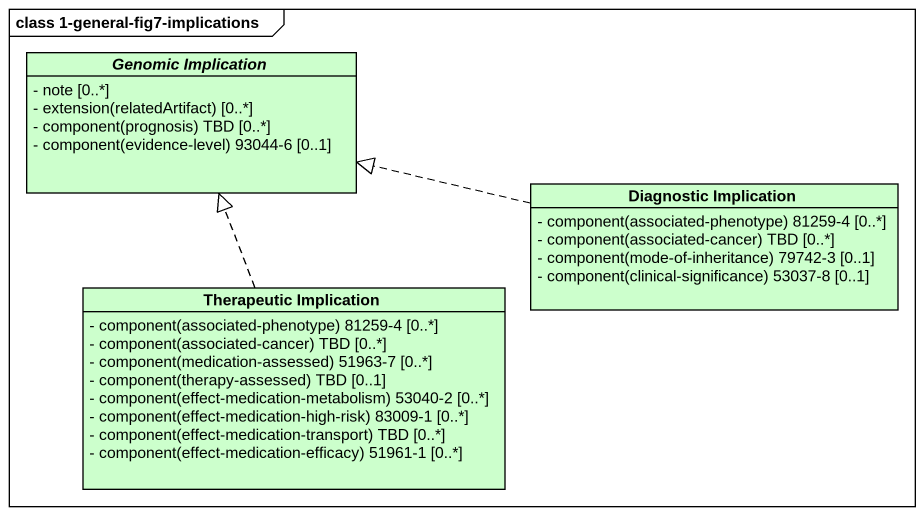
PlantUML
@startuml
mainframe class 1-general-fig7-implications
hide circle
hide empty members
skinparam classAttributeIconSize 0
abstract class "Genomic Implication" as Genomic_Implication #CCFFCC {
  - note [0..*]
  {field} - extension(relatedArtifact) [0..*]
  {field} - component(prognosis) TBD [0..*]
  {field} - component(evidence-level) 93044-6 [0..1]
}
class "Diagnostic Implication" as Diagnostic_Implication #CCFFCC {
  {field} - component(associated-phenotype) 81259-4 [0..*]
  {field} - component(associated-cancer) TBD [0..*]
  {field} - component(mode-of-inheritance) 79742-3 [0..1]
  {field} - component(clinical-significance) 53037-8 [0..1]
}
class "Therapeutic Implication" as Therapeutic_Implication #CCFFCC {
  {field} - component(associated-phenotype) 81259-4 [0..*]
  {field} - component(associated-cancer) TBD [0..*]
  {field} - component(medication-assessed) 51963-7 [0..*]
  {field} - component(therapy-assessed) TBD [0..1]
  {field} - component(effect-medication-metabolism) 53040-2 [0..*]
  {field} - component(effect-medication-high-risk) 83009-1 [0..*]
  {field} - component(effect-medication-transport) TBD [0..*]
  {field} - component(effect-medication-efficacy) 51961-1 [0..*]
}
Diagnostic_Implication .left.|> Genomic_Implication
Therapeutic_Implication .up.|> Genomic_Implication
@enduml
